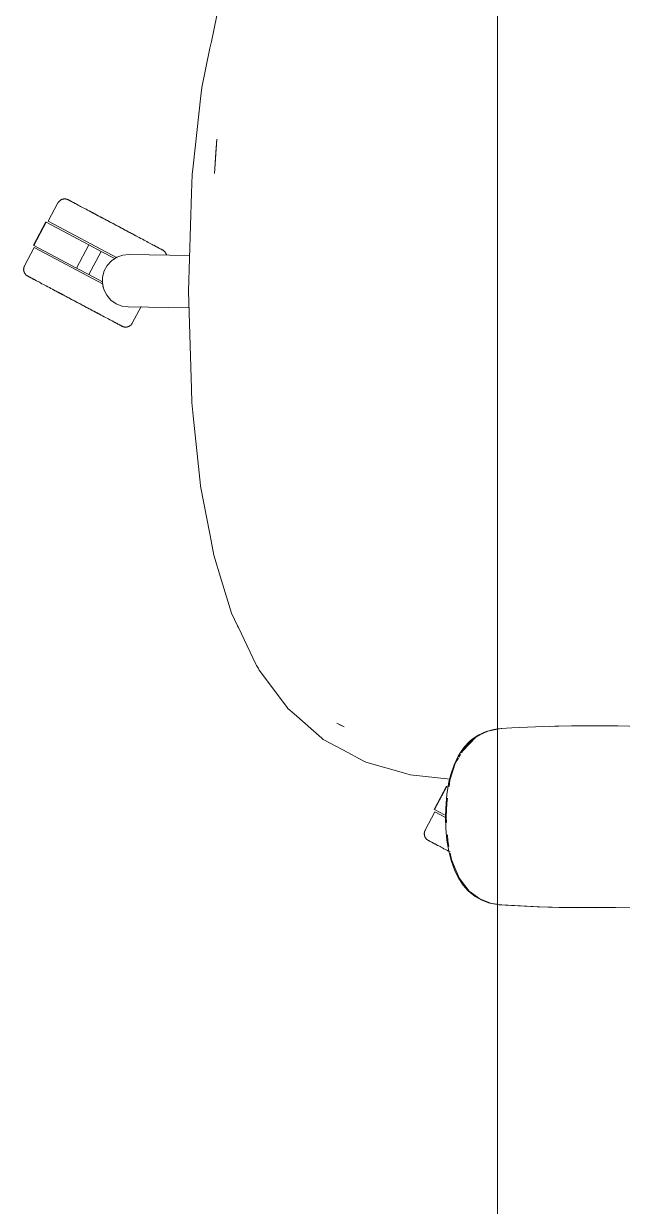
# Model space of a CAD drawing. Header units: millimetres. Extents: x 155927 to 295199, y -4084 to 97293.
# Drawn here: x 204501 to 204819, y 9940 to 10570 of the extents above; entities that cross this region are included whole.
import ezdxf

# ---------------------------------------------------------------- set-up
doc = ezdxf.new("R2010")
doc.units = ezdxf.units.MM
doc.header["$MEASUREMENT"] = 0
doc.layers.add('G-IMPT', color=8, linetype='CONTINUOUS', lineweight=9)
doc.layers.add('I-FURN', color=8, linetype='CONTINUOUS', lineweight=9)

msp = doc.modelspace()

# ---------------------------------------------------------------- linework, layer by layer
at = {"layer": 'G-IMPT'}
for p, q in [((204600.53, 10560.12), (204603.4, 10573.94)), ((204599.77, 10556.44), (204600.53, 10560.12)), ((204599.77, 10556.44), (204595.42, 10535.49)), ((204595.42, 10535.49), (204594.93, 10531.08)), ((204590.8, 10493.63), (204594.93, 10531.08)), ((204602.2, 10489.79), (204603.45, 10508.07)), ((204603.45, 10508.07), (204602.84, 10501.13)), ((204602.2, 10489.79), (204602.84, 10501.13)), ((204590, 10479.32), (204590.32, 10489.26)), ((204590.8, 10493.63), (204590.32, 10489.26)), ((204590, 10479.32), (204588.29, 10427.14)), ((204588.29, 10427.14), (204589.91, 10374.97)), ((204589.91, 10374.97), (204590.13, 10367.71)), ((204590.87, 10360.65), (204590.13, 10367.71)), ((204594.69, 10323.65), (204590.87, 10360.65)), ((204594.69, 10323.65), (204594.78, 10323.19)), ((204599.64, 10297.81), (204594.78, 10323.19)), ((204599.64, 10297.81), (204600.35, 10294.15)), ((204601.81, 10286.55), (204600.35, 10294.15)), ((204606, 10272.94), (204601.81, 10286.55)), ((204611.32, 10255.67), (204606, 10272.94)), ((204611.32, 10255.67), (204614.51, 10248.9)), ((204614.94, 10247.98), (204614.51, 10248.9)), ((204624.21, 10228.34), (204614.94, 10247.98)), ((204624.21, 10228.34), (204624.63, 10227.63)), ((204625.57, 10226.06), (204624.63, 10227.63)), ((204626.03, 10225.29), (204625.57, 10226.06)), ((204626.03, 10225.29), (204640.6, 10205.79)), ((204640.6, 10205.79), (204641.33, 10204.82)), ((204644.59, 10201.95), (204641.33, 10204.82)), ((204644.59, 10201.95), (204659.37, 10188.93)), ((204667.34, 10196.96), (204671.23, 10195)), ((204667.34, 10196.96), (204669.64, 10195.78)), ((204669.64, 10195.78), (204671.23, 10195)), ((204742.62, 10190.62), (204746.95, 10192.6)), ((204743.53, 10190.7), (204747.79, 10192.8)), ((204750.9, 10193.67), (204746.95, 10192.6)), ((204747.79, 10192.8), (204752.83, 10193.74)), ((204752.83, 10193.91), (204750.9, 10193.67)), ((204752.83, 10193.74), (204755.13, 10194.17)), ((204754.91, 10194.17), (204752.83, 10193.91)), ((204760.57, 10194.45), (204754.91, 10194.17)), ((204760.57, 10194.45), (204773.13, 10195.07)), ((204776.68, 10195.19), (204773.13, 10195.07)), ((204792.35, 10195.57), (204776.68, 10195.19)), ((204780.72, 10195.28), (204783.4, 10195.39)), ((204785.62, 10195.39), (204783.4, 10195.39)), ((204792.35, 10195.57), (204796.86, 10195.62)), ((204796.86, 10195.62), (204811.57, 10195.61)), ((204817.04, 10195.54), (204811.57, 10195.61)), ((204817.04, 10195.54), (204829.35, 10195.25)), ((204659.37, 10188.93), (204660.04, 10188.35)), ((204670.47, 10182.76), (204660.04, 10188.35)), ((204734.39, 10182.2), (204741.29, 10189.59)), ((204738.08, 10187.28), (204735.21, 10184.23)), ((204735.58, 10184.29), (204741.29, 10189.59)), ((204735.8, 10183.82), (204738.88, 10187.36)), ((204738.08, 10187.28), (204739.4, 10188.41)), ((204741.29, 10189.59), (204738.88, 10187.36)), ((204742.62, 10190.62), (204739.4, 10188.41)), ((204743.53, 10190.7), (204741.29, 10189.59)), ((204681.71, 10176.75), (204670.47, 10182.76)), ((204729.76, 10174.77), (204731.96, 10179.4)), ((204731.96, 10179.4), (204732.77, 10180.78)), ((204732.37, 10178.91), (204733.23, 10180.35)), ((204735.21, 10184.23), (204732.77, 10180.78)), ((204733.7, 10181.13), (204735.58, 10184.29)), ((204734.39, 10182.2), (204735.67, 10183.67)), ((204682.82, 10176.16), (204681.71, 10176.75)), ((204704.17, 10170.15), (204682.82, 10176.16)), ((204727.59, 10166.59), (204730.62, 10175.99)), ((204728.02, 10169.68), (204729.76, 10174.77)), ((204730.62, 10175.99), (204732.09, 10178.44)), ((204704.17, 10170.15), (204706.43, 10169.51)), ((204727.71, 10167.1), (204706.43, 10169.51)), ((204728.02, 10169.68), (204727.04, 10165.75)), ((204727.13, 10163.3), (204727.59, 10166.59)), ((204727.04, 10165.75), (204725.92, 10158.99)), ((204725.35, 10151.68), (204725.92, 10158.99)), ((204725.86, 10154.33), (204725.63, 10147.17)), ((204725.86, 10154.33), (204726.26, 10157.12)), ((204725.35, 10151.68), (204725.26, 10147.17)), ((204725.26, 10147.17), (204725.44, 10140.83)), ((204725.82, 10144.06), (204725.63, 10147.17)), ((204726, 10134.68), (204725.44, 10140.83)), ((204726, 10134.68), (204727, 10128.75)), ((204726.42, 10134.34), (204726.22, 10137.55)), ((204727.03, 10131.36), (204726.42, 10134.34)), ((204728.43, 10123.27), (204727, 10128.75)), ((204728.46, 10124.38), (204727.75, 10127.85)), ((204728.43, 10123.27), (204730.02, 10118.93)), ((204728.46, 10124.38), (204730.79, 10118.76)), ((204732, 10114.86), (204730.02, 10118.93)), ((204732.63, 10114.36), (204730.79, 10118.76)), ((204732, 10114.86), (204734.66, 10110.81)), ((204737.84, 10107.58), (204732.63, 10114.36)), ((204734.66, 10110.81), (204737.32, 10107.77)), ((204741.06, 10104.7), (204737.32, 10107.77)), ((204743.47, 10103.41), (204737.84, 10107.58)), ((204744.5, 10102.74), (204741.06, 10104.7)), ((204749.66, 10101), (204743.47, 10103.41)), ((204744.5, 10102.74), (204748.14, 10101.35)), ((204749.49, 10100.98), (204748.14, 10101.35)), ((204749.49, 10100.98), (204751.88, 10100.53)), ((204749.66, 10101), (204752.83, 10100.52)), ((204753.53, 10100.28), (204751.88, 10100.53)), ((204774.1, 10099.23), (204753.53, 10100.28)), ((204775.31, 10099.19), (204753.53, 10100.28)), ((204753.53, 10100.28), (204755.13, 10100.17)), ((204775.31, 10099.19), (204755.13, 10100.17)), ((204795.5, 10098.73), (204774.1, 10099.23)), ((204785.66, 10098.89), (204774.1, 10099.23)), ((204774.1, 10099.23), (204775.31, 10099.19)), ((204795.5, 10098.73), (204775.31, 10099.19)), ((204815.68, 10098.77), (204785.66, 10098.89)), ((204795.5, 10098.73), (204785.66, 10098.89)), ((204785.66, 10098.89), (204804.89, 10098.69)), ((204793.46, 10098.75), (204791.55, 10098.82)), ((204795.5, 10098.77), (204793.46, 10098.75)), ((204815.68, 10098.77), (204795.5, 10098.73)), ((204815.68, 10098.77), (204804.89, 10098.69)), ((204815.68, 10098.77), (204824.1, 10098.94))]:
    msp.add_line(p, q, dxfattribs=at)
at = {"layer": 'I-FURN'}
for p, q in [((204752.83, 9382.71), (204752.83, 10982.71)), ((204752.83, 10982.71), (204752.83, 9382.71)), ((204519.29, 10474.73), (204519.39, 10474.86)), ((204519.39, 10474.86), (204519.5, 10474.97)), ((204519.5, 10474.97), (204519.62, 10475.09)), ((204519.62, 10475.09), (204519.74, 10475.2)), ((204519.74, 10475.2), (204519.86, 10475.3)), ((204519.86, 10475.3), (204519.99, 10475.4)), ((204519.99, 10475.4), (204520.12, 10475.49)), ((204520.12, 10475.49), (204520.25, 10475.58)), ((204520.25, 10475.58), (204520.39, 10475.67)), ((204520.39, 10475.67), (204520.53, 10475.74)), ((204520.53, 10475.74), (204520.68, 10475.81)), ((204520.68, 10475.81), (204520.82, 10475.88)), ((204520.82, 10475.88), (204520.97, 10475.94)), ((204520.97, 10475.94), (204521.12, 10475.99)), ((204521.12, 10475.99), (204521.28, 10476.04)), ((204521.28, 10476.04), (204521.43, 10476.08)), ((204521.43, 10476.08), (204521.59, 10476.12)), ((204521.59, 10476.12), (204521.75, 10476.15)), ((204521.75, 10476.15), (204521.91, 10476.17)), ((204521.91, 10476.17), (204522.07, 10476.19)), ((204522.07, 10476.19), (204522.23, 10476.2)), ((204522.23, 10476.2), (204522.39, 10476.2)), ((204522.39, 10476.2), (204522.55, 10476.2)), ((204522.55, 10476.2), (204522.71, 10476.19)), ((204522.71, 10476.19), (204522.87, 10476.17)), ((204522.87, 10476.17), (204523.03, 10476.15)), ((204523.03, 10476.15), (204523.19, 10476.12)), ((204523.19, 10476.12), (204523.35, 10476.09)), ((204523.35, 10476.09), (204523.51, 10476.05)), ((204523.51, 10476.05), (204523.66, 10476)), ((204523.66, 10476), (204523.81, 10475.95)), ((204523.81, 10475.95), (204523.96, 10475.89)), ((204523.96, 10475.89), (204524.11, 10475.82)), ((204524.11, 10475.82), (204524.25, 10475.75)), ((204524.25, 10475.75), (204524.29, 10475.73)), ((204524.29, 10475.73), (204524.31, 10475.72)), ((204524.3, 10475.73), (204524.29, 10475.73)), ((204524.34, 10475.7), (204524.3, 10475.73)), ((204524.31, 10475.72), (204524.37, 10475.69)), ((204524.42, 10475.66), (204524.34, 10475.7)), ((204524.37, 10475.69), (204524.47, 10475.63)), ((204524.54, 10475.6), (204524.42, 10475.66)), ((204524.47, 10475.63), (204524.61, 10475.56)), ((204524.71, 10475.51), (204524.54, 10475.6)), ((204524.61, 10475.56), (204524.79, 10475.46)), ((204524.91, 10475.4), (204524.71, 10475.51)), ((204524.79, 10475.46), (204525.01, 10475.35)), ((204525.15, 10475.28), (204524.91, 10475.4)), ((204525.01, 10475.35), (204525.27, 10475.21)), ((204525.43, 10475.13), (204525.15, 10475.28)), ((204525.27, 10475.21), (204525.57, 10475.05)), ((204525.74, 10474.96), (204525.43, 10475.13)), ((204525.57, 10475.05), (204525.9, 10474.87)), ((204526.1, 10474.77), (204525.74, 10474.96)), ((204525.9, 10474.87), (204526.28, 10474.68)), ((204518.84, 10474.06), (204513.69, 10464.38)), ((204518.84, 10474.06), (204518.92, 10474.2)), ((204518.92, 10474.2), (204519, 10474.34)), ((204519, 10474.34), (204519.09, 10474.48)), ((204519.09, 10474.48), (204519.19, 10474.61)), ((204519.19, 10474.61), (204519.29, 10474.73)), ((204526.49, 10474.56), (204526.1, 10474.77)), ((204526.28, 10474.68), (204526.69, 10474.46)), ((204526.92, 10474.33), (204526.49, 10474.56)), ((204526.69, 10474.46), (204527.13, 10474.22)), ((204527.39, 10474.08), (204526.92, 10474.33)), ((204527.13, 10474.22), (204527.61, 10473.96)), ((204527.89, 10473.82), (204527.39, 10474.08)), ((204527.61, 10473.96), (204528.13, 10473.69)), ((204528.43, 10473.53), (204527.89, 10473.82)), ((204528.13, 10473.69), (204528.68, 10473.4)), ((204528.99, 10473.23), (204528.43, 10473.53)), ((204528.68, 10473.4), (204529.27, 10473.09)), ((204529.6, 10472.91), (204528.99, 10473.23)), ((204530.23, 10472.57), (204529.6, 10472.91)), ((204530.89, 10472.22), (204530.23, 10472.57)), ((204531.59, 10471.85), (204530.89, 10472.22)), ((204532.31, 10471.47), (204531.59, 10471.85)), ((204533.06, 10471.07), (204532.31, 10471.47)), ((204533.84, 10470.66), (204533.06, 10471.07)), ((204534.64, 10470.23), (204533.84, 10470.66)), ((204535.46, 10469.79), (204534.64, 10470.23)), ((204535.01, 10470.03), (204535.85, 10469.59)), ((204536.31, 10469.34), (204535.46, 10469.79)), ((204535.85, 10469.59), (204536.7, 10469.13)), ((204537.18, 10468.88), (204536.31, 10469.34)), ((204536.7, 10469.13), (204537.58, 10468.66)), ((204538.06, 10468.41), (204537.18, 10468.88)), ((204537.58, 10468.66), (204538.48, 10468.19)), ((204512.4, 10463.93), (204505.83, 10451.57)), ((204506, 10451.48), (204512.57, 10463.84)), ((204512.57, 10463.84), (204535.28, 10451.77)), ((204550.44, 10444.84), (204513.69, 10464.38)), ((204538.97, 10467.93), (204538.06, 10468.41)), ((204538.48, 10468.19), (204539.39, 10467.7)), ((204539.89, 10467.44), (204538.97, 10467.93)), ((204539.39, 10467.7), (204540.32, 10467.21)), ((204540.83, 10466.94), (204539.89, 10467.44)), ((204540.32, 10467.21), (204541.27, 10466.71)), ((204541.78, 10466.43), (204540.83, 10466.94)), ((204541.27, 10466.71), (204542.22, 10466.2)), ((204542.74, 10465.92), (204541.78, 10466.43)), ((204542.22, 10466.2), (204543.19, 10465.68)), ((204543.72, 10465.4), (204542.74, 10465.92)), ((204543.19, 10465.68), (204544.17, 10465.16)), ((204544.7, 10464.88), (204543.72, 10465.4)), ((204544.17, 10465.16), (204545.16, 10464.64)), ((204545.69, 10464.35), (204544.7, 10464.88)), ((204545.16, 10464.64), (204546.15, 10464.11)), ((204546.69, 10463.82), (204545.69, 10464.35)), ((204546.15, 10464.11), (204547.15, 10463.58)), ((204547.69, 10463.29), (204546.69, 10463.82)), ((204547.15, 10463.58), (204548.15, 10463.04)), ((204548.7, 10462.75), (204547.69, 10463.29)), ((204548.15, 10463.04), (204549.16, 10462.51)), ((204549.7, 10462.22), (204548.7, 10462.75)), ((204549.16, 10462.51), (204550.16, 10461.97)), ((204550.71, 10461.69), (204549.7, 10462.22)), ((204550.16, 10461.97), (204551.17, 10461.44)), ((204551.71, 10461.15), (204550.71, 10461.69)), ((204551.17, 10461.44), (204552.17, 10460.91)), ((204552.71, 10460.62), (204551.71, 10461.15)), ((204552.17, 10460.91), (204553.17, 10460.38)), ((204553.7, 10460.09), (204552.71, 10460.62)), ((204553.17, 10460.38), (204554.16, 10459.85)), ((204554.69, 10459.57), (204553.7, 10460.09)), ((204554.16, 10459.85), (204555.14, 10459.33)), ((204555.67, 10459.05), (204554.69, 10459.57)), ((204555.14, 10459.33), (204556.12, 10458.81)), ((204556.64, 10458.53), (204555.67, 10459.05)), ((204556.12, 10458.81), (204557.08, 10458.3)), ((204557.59, 10458.02), (204556.64, 10458.53)), ((204557.08, 10458.3), (204558.03, 10457.79)), ((204558.54, 10457.52), (204557.59, 10458.02)), ((204558.03, 10457.79), (204558.97, 10457.29)), ((204559.47, 10457.03), (204558.54, 10457.52)), ((204558.97, 10457.29), (204559.89, 10456.8)), ((204560.38, 10456.54), (204559.47, 10457.03)), ((204559.89, 10456.8), (204560.8, 10456.32)), ((204561.28, 10456.06), (204560.38, 10456.54)), ((204562.15, 10455.6), (204561.28, 10456.06)), ((204506.18, 10450.25), (204501.03, 10440.57)), ((204528.7, 10439.41), (204506, 10451.48)), ((204542.9, 10430.73), (204506.18, 10450.25)), ((204528.7, 10439.41), (204535.28, 10451.77)), ((204535.28, 10451.77), (204541.92, 10448.24)), ((204563.01, 10455.14), (204562.15, 10455.6)), ((204563.85, 10454.7), (204563.01, 10455.14)), ((204564.66, 10454.27), (204563.85, 10454.7)), ((204565.45, 10453.85), (204564.66, 10454.27)), ((204566.21, 10453.44), (204565.45, 10453.85)), ((204566.94, 10453.05), (204566.21, 10453.44)), ((204567.65, 10452.68), (204566.94, 10453.05)), ((204568.33, 10452.32), (204567.65, 10452.68)), ((204568.98, 10451.97), (204568.33, 10452.32)), ((204569.59, 10451.64), (204568.98, 10451.97)), ((204570.18, 10451.33), (204569.59, 10451.64)), ((204569.86, 10451.5), (204570.43, 10451.2)), ((204570.73, 10451.04), (204570.18, 10451.33)), ((204570.43, 10451.2), (204570.97, 10450.91)), ((204571.24, 10450.77), (204570.73, 10451.04)), ((204570.97, 10450.91), (204571.47, 10450.65)), ((204571.73, 10450.51), (204571.24, 10450.77)), ((204571.47, 10450.65), (204571.94, 10450.4)), ((204572.17, 10450.27), (204571.73, 10450.51)), ((204571.94, 10450.4), (204572.37, 10450.17)), ((204572.58, 10450.05), (204572.17, 10450.27)), ((204572.37, 10450.17), (204572.76, 10449.96)), ((204572.96, 10449.86), (204572.58, 10450.05)), ((204572.76, 10449.96), (204573.11, 10449.77)), ((204573.29, 10449.68), (204572.96, 10449.86)), ((204573.11, 10449.77), (204573.43, 10449.6)), ((204573.59, 10449.52), (204573.29, 10449.68)), ((204573.43, 10449.6), (204573.71, 10449.45)), ((204535.35, 10435.88), (204541.92, 10448.24)), ((204541.92, 10448.24), (204549.06, 10444.44)), ((204545.1, 10440.81), (204547.38, 10443.3)), ((204547.38, 10443.3), (204550.19, 10445.17)), ((204550.19, 10445.17), (204553.37, 10446.31)), ((204553.37, 10446.31), (204556.72, 10446.66)), ((204556.72, 10446.66), (204588.91, 10446.09)), ((204573.85, 10449.38), (204573.59, 10449.52)), ((204573.71, 10449.45), (204573.95, 10449.33)), ((204574.07, 10449.27), (204573.85, 10449.38)), ((204573.95, 10449.33), (204574.15, 10449.22)), ((204574.25, 10449.17), (204574.07, 10449.27)), ((204574.15, 10449.22), (204574.32, 10449.13)), ((204574.39, 10449.1), (204574.25, 10449.17)), ((204574.32, 10449.13), (204574.44, 10449.07)), ((204574.49, 10449.04), (204574.39, 10449.1)), ((204574.44, 10449.07), (204574.52, 10449.02)), ((204574.55, 10449.01), (204574.49, 10449.04)), ((204574.52, 10449.02), (204574.56, 10449)), ((204574.57, 10449), (204574.55, 10449.01)), ((204574.56, 10449), (204574.57, 10449)), ((204574.57, 10449), (204574.71, 10448.92)), ((204574.71, 10448.92), (204574.85, 10448.84)), ((204574.85, 10448.84), (204574.98, 10448.75)), ((204574.98, 10448.75), (204575.11, 10448.65)), ((204575.11, 10448.65), (204575.24, 10448.55)), ((204575.24, 10448.55), (204575.36, 10448.45)), ((204575.36, 10448.45), (204575.48, 10448.34)), ((204575.48, 10448.34), (204575.59, 10448.22)), ((204575.59, 10448.22), (204575.7, 10448.1)), ((204575.7, 10448.1), (204575.8, 10447.98)), ((204575.8, 10447.98), (204575.9, 10447.85)), ((204575.9, 10447.85), (204576, 10447.72)), ((204576, 10447.72), (204576.08, 10447.59)), ((204576.08, 10447.59), (204576.17, 10447.45)), ((204576.17, 10447.45), (204576.25, 10447.31)), ((204576.25, 10447.31), (204576.32, 10447.16)), ((204576.32, 10447.16), (204576.38, 10447.02)), ((204576.38, 10447.02), (204576.44, 10446.87)), ((204576.44, 10446.87), (204576.5, 10446.72)), ((204576.5, 10446.72), (204576.55, 10446.56)), ((204576.55, 10446.56), (204576.59, 10446.41)), ((204576.59, 10446.41), (204576.62, 10446.25)), ((204500.56, 10438.83), (204500.57, 10438.99)), ((204500.56, 10438.66), (204500.56, 10438.83)), ((204500.56, 10438.5), (204500.56, 10438.66)), ((204500.57, 10438.34), (204500.56, 10438.5)), ((204500.57, 10438.99), (204500.59, 10439.15)), ((204500.59, 10438.18), (204500.57, 10438.34)), ((204500.59, 10439.15), (204500.61, 10439.31)), ((204500.61, 10438.02), (204500.59, 10438.18)), ((204500.61, 10439.31), (204500.64, 10439.47)), ((204500.64, 10437.86), (204500.61, 10438.02)), ((204500.64, 10439.47), (204500.67, 10439.62)), ((204500.68, 10437.71), (204500.64, 10437.86)), ((204500.67, 10439.62), (204500.71, 10439.78)), ((204500.72, 10437.55), (204500.68, 10437.71)), ((204500.71, 10439.78), (204500.76, 10439.93)), ((204500.77, 10437.4), (204500.72, 10437.55)), ((204500.76, 10439.93), (204500.81, 10440.09)), ((204500.82, 10437.25), (204500.77, 10437.4)), ((204500.81, 10440.09), (204500.87, 10440.23)), ((204500.88, 10437.1), (204500.82, 10437.25)), ((204500.87, 10440.23), (204500.94, 10440.38)), ((204500.95, 10436.95), (204500.88, 10437.1)), ((204500.94, 10440.38), (204501.01, 10440.53)), ((204501.01, 10440.53), (204501.03, 10440.57)), ((204535.35, 10435.88), (204528.7, 10439.41)), ((204542.62, 10434.59), (204543.48, 10437.85)), ((204543.48, 10437.85), (204545.1, 10440.81)), ((204501.02, 10436.8), (204500.95, 10436.95)), ((204501.1, 10436.66), (204501.02, 10436.8)), ((204501.18, 10436.53), (204501.1, 10436.66)), ((204501.27, 10436.39), (204501.18, 10436.53)), ((204501.36, 10436.26), (204501.27, 10436.39)), ((204501.46, 10436.13), (204501.36, 10436.26)), ((204501.56, 10436.01), (204501.46, 10436.13)), ((204501.67, 10435.89), (204501.56, 10436.01)), ((204501.79, 10435.78), (204501.67, 10435.89)), ((204501.9, 10435.67), (204501.79, 10435.78)), ((204502.03, 10435.56), (204501.9, 10435.67)), ((204502.15, 10435.46), (204502.03, 10435.56)), ((204502.28, 10435.37), (204502.15, 10435.46)), ((204502.42, 10435.28), (204502.28, 10435.37)), ((204502.56, 10435.19), (204502.42, 10435.28)), ((204502.7, 10435.11), (204502.56, 10435.19)), ((204502.74, 10435.09), (204502.7, 10435.11)), ((204502.7, 10435.11), (204502.7, 10435.11)), ((204502.7, 10435.11), (204502.72, 10435.1)), ((204502.72, 10435.1), (204502.78, 10435.07)), ((204502.83, 10435.05), (204502.74, 10435.09)), ((204502.78, 10435.07), (204502.88, 10435.02)), ((204502.95, 10434.98), (204502.83, 10435.05)), ((204502.88, 10435.02), (204503.02, 10434.94)), ((204503.11, 10434.89), (204502.95, 10434.98)), ((204503.02, 10434.94), (204503.2, 10434.85)), ((204503.31, 10434.79), (204503.11, 10434.89)), ((204503.2, 10434.85), (204503.42, 10434.73)), ((204503.55, 10434.66), (204503.31, 10434.79)), ((204503.42, 10434.73), (204503.68, 10434.59)), ((204503.83, 10434.51), (204503.55, 10434.66)), ((204503.68, 10434.59), (204503.97, 10434.44)), ((204504.15, 10434.34), (204503.83, 10434.51)), ((204503.97, 10434.44), (204504.31, 10434.26)), ((204504.5, 10434.15), (204504.15, 10434.34)), ((204504.31, 10434.26), (204504.68, 10434.06)), ((204504.9, 10433.94), (204504.5, 10434.15)), ((204504.68, 10434.06), (204505.09, 10433.84)), ((204505.33, 10433.72), (204504.9, 10433.94)), ((204505.09, 10433.84), (204505.54, 10433.6)), ((204505.79, 10433.47), (204505.33, 10433.72)), ((204505.54, 10433.6), (204506.02, 10433.35)), ((204506.29, 10433.2), (204505.79, 10433.47)), ((204506.02, 10433.35), (204506.54, 10433.07)), ((204506.83, 10432.92), (204506.29, 10433.2)), ((204506.54, 10433.07), (204507.09, 10432.78)), ((204507.4, 10432.61), (204506.83, 10432.92)), ((204507.09, 10432.78), (204507.67, 10432.47)), ((204507.67, 10432.47), (204508.29, 10432.14)), ((204508.29, 10432.14), (204508.94, 10431.8)), ((204508.94, 10431.8), (204509.61, 10431.44)), ((204509.61, 10431.44), (204510.32, 10431.06)), ((204510.32, 10431.06), (204511.06, 10430.67)), ((204542.49, 10432.08), (204535.35, 10435.88)), ((204542.56, 10431.22), (204542.62, 10434.59)), ((204543.31, 10427.93), (204542.56, 10431.22)), ((204511.06, 10430.67), (204511.82, 10430.27)), ((204511.82, 10430.27), (204512.61, 10429.85)), ((204512.61, 10429.85), (204513.42, 10429.41)), ((204513.42, 10429.41), (204514.25, 10428.97)), ((204514.25, 10428.97), (204515.11, 10428.52)), ((204515.11, 10428.52), (204515.99, 10428.05)), ((204515.99, 10428.05), (204516.88, 10427.57)), ((204517.37, 10427.31), (204516.47, 10427.79)), ((204516.88, 10427.57), (204517.8, 10427.09)), ((204518.3, 10426.82), (204517.37, 10427.31)), ((204517.8, 10427.09), (204518.73, 10426.59)), ((204519.23, 10426.32), (204518.3, 10426.82)), ((204518.73, 10426.59), (204519.67, 10426.09)), ((204520.18, 10425.82), (204519.23, 10426.32)), ((204519.67, 10426.09), (204520.63, 10425.58)), ((204521.15, 10425.3), (204520.18, 10425.82)), ((204520.63, 10425.58), (204521.6, 10425.07)), ((204522.12, 10424.79), (204521.15, 10425.3)), ((204521.6, 10425.07), (204522.57, 10424.55)), ((204523.11, 10424.26), (204522.12, 10424.79)), ((204522.57, 10424.55), (204523.56, 10424.02)), ((204544.82, 10424.92), (204543.31, 10427.93)), ((204547.02, 10422.35), (204544.82, 10424.92)), ((204524.1, 10423.74), (204523.11, 10424.26)), ((204523.56, 10424.02), (204524.56, 10423.49)), ((204525.09, 10423.21), (204524.1, 10423.74)), ((204524.56, 10423.49), (204525.55, 10422.96)), ((204526.1, 10422.67), (204525.09, 10423.21)), ((204525.55, 10422.96), (204526.56, 10422.43)), ((204527.1, 10422.14), (204526.1, 10422.67)), ((204526.56, 10422.43), (204527.56, 10421.89)), ((204528.11, 10421.6), (204527.1, 10422.14)), ((204527.56, 10421.89), (204528.57, 10421.36)), ((204529.11, 10421.07), (204528.11, 10421.6)), ((204528.57, 10421.36), (204529.57, 10420.82)), ((204530.11, 10420.54), (204529.11, 10421.07)), ((204529.57, 10420.82), (204530.57, 10420.29)), ((204531.11, 10420.01), (204530.11, 10420.54)), ((204530.57, 10420.29), (204531.57, 10419.76)), ((204532.11, 10419.48), (204531.11, 10420.01)), ((204531.57, 10419.76), (204532.56, 10419.24)), ((204533.09, 10418.95), (204532.11, 10419.48)), ((204532.56, 10419.24), (204533.55, 10418.71)), ((204534.07, 10418.43), (204533.09, 10418.95)), ((204533.55, 10418.71), (204534.52, 10418.19)), ((204535.04, 10417.92), (204534.07, 10418.43)), ((204534.52, 10418.19), (204535.48, 10417.68)), ((204549.76, 10420.39), (204547.02, 10422.35)), ((204552.89, 10419.14), (204549.76, 10420.39)), ((204556.23, 10418.67), (204552.89, 10419.14)), ((204588.57, 10418.11), (204556.23, 10418.67)), ((204558.42, 10410.05), (204563.12, 10418.89)), ((204536, 10417.41), (204535.04, 10417.92)), ((204535.48, 10417.68), (204536.43, 10417.18)), ((204536.94, 10416.91), (204536, 10417.41)), ((204536.43, 10417.18), (204537.37, 10416.68)), ((204537.87, 10416.41), (204536.94, 10416.91)), ((204537.37, 10416.68), (204538.29, 10416.19)), ((204538.79, 10415.93), (204537.87, 10416.41)), ((204538.29, 10416.19), (204539.2, 10415.71)), ((204539.68, 10415.45), (204538.79, 10415.93)), ((204539.2, 10415.71), (204540.09, 10415.23)), ((204540.56, 10414.98), (204539.68, 10415.45)), ((204540.09, 10415.23), (204540.96, 10414.77)), ((204541.42, 10414.53), (204540.56, 10414.98)), ((204540.96, 10414.77), (204541.8, 10414.32)), ((204542.25, 10414.08), (204541.42, 10414.53)), ((204541.8, 10414.32), (204542.63, 10413.88)), ((204542.63, 10413.88), (204543.43, 10413.46)), ((204543.43, 10413.46), (204544.2, 10413.04)), ((204544.2, 10413.04), (204544.95, 10412.65)), ((204544.95, 10412.65), (204545.68, 10412.26)), ((204545.68, 10412.26), (204546.37, 10411.89)), ((204546.37, 10411.89), (204547.03, 10411.54)), ((204547.03, 10411.54), (204547.67, 10411.2)), ((204547.67, 10411.2), (204548.27, 10410.88)), ((204548.58, 10410.72), (204548, 10411.03)), ((204548.27, 10410.88), (204548.84, 10410.58)), ((204549.13, 10410.42), (204548.58, 10410.72)), ((204548.84, 10410.58), (204549.37, 10410.3)), ((204549.65, 10410.15), (204549.13, 10410.42)), ((204549.37, 10410.3), (204549.87, 10410.03)), ((204550.13, 10409.89), (204549.65, 10410.15)), ((204549.87, 10410.03), (204550.34, 10409.78)), ((204550.58, 10409.66), (204550.13, 10409.89)), ((204550.34, 10409.78), (204550.77, 10409.55)), ((204550.99, 10409.44), (204550.58, 10409.66)), ((204550.77, 10409.55), (204551.16, 10409.34)), ((204551.36, 10409.24), (204550.99, 10409.44)), ((204551.16, 10409.34), (204551.52, 10409.16)), ((204551.7, 10409.06), (204551.36, 10409.24)), ((204551.52, 10409.16), (204551.84, 10408.99)), ((204551.99, 10408.9), (204551.7, 10409.06)), ((204551.84, 10408.99), (204552.12, 10408.84)), ((204552.25, 10408.77), (204551.99, 10408.9)), ((204552.12, 10408.84), (204552.36, 10408.71)), ((204552.47, 10408.65), (204552.25, 10408.77)), ((204552.36, 10408.71), (204552.56, 10408.6)), ((204552.65, 10408.55), (204552.47, 10408.65)), ((204552.56, 10408.6), (204552.72, 10408.52)), ((204552.79, 10408.48), (204552.65, 10408.55)), ((204552.72, 10408.52), (204552.84, 10408.45)), ((204552.89, 10408.43), (204552.79, 10408.48)), ((204552.84, 10408.45), (204552.92, 10408.41)), ((204552.95, 10408.39), (204552.89, 10408.43)), ((204552.92, 10408.41), (204552.97, 10408.39)), ((204552.97, 10408.38), (204552.95, 10408.39)), ((204552.97, 10408.39), (204552.97, 10408.38)), ((204553.01, 10408.36), (204552.97, 10408.38)), ((204553.15, 10408.29), (204553.01, 10408.36)), ((204553.3, 10408.23), (204553.15, 10408.29)), ((204553.45, 10408.17), (204553.3, 10408.23)), ((204553.6, 10408.11), (204553.45, 10408.17)), ((204553.76, 10408.07), (204553.6, 10408.11)), ((204553.91, 10408.03), (204553.76, 10408.07)), ((204554.07, 10407.99), (204553.91, 10408.03)), ((204554.23, 10407.96), (204554.07, 10407.99)), ((204554.39, 10407.94), (204554.23, 10407.96)), ((204554.55, 10407.92), (204554.39, 10407.94)), ((204554.71, 10407.91), (204554.55, 10407.92)), ((204554.87, 10407.91), (204554.71, 10407.91)), ((204555.03, 10407.92), (204554.87, 10407.91)), ((204555.19, 10407.93), (204555.03, 10407.92)), ((204555.35, 10407.94), (204555.19, 10407.93)), ((204555.51, 10407.96), (204555.35, 10407.94)), ((204555.67, 10407.99), (204555.51, 10407.96)), ((204555.83, 10408.03), (204555.67, 10407.99)), ((204555.99, 10408.07), (204555.83, 10408.03)), ((204556.14, 10408.12), (204555.99, 10408.07)), ((204556.29, 10408.17), (204556.14, 10408.12)), ((204556.44, 10408.23), (204556.29, 10408.17)), ((204556.59, 10408.3), (204556.44, 10408.23)), ((204556.73, 10408.37), (204556.59, 10408.3)), ((204556.87, 10408.45), (204556.73, 10408.37)), ((204557.01, 10408.53), (204556.87, 10408.45)), ((204557.15, 10408.62), (204557.01, 10408.53)), ((204557.28, 10408.71), (204557.15, 10408.62)), ((204557.4, 10408.81), (204557.28, 10408.71)), ((204557.53, 10408.92), (204557.4, 10408.81)), ((204557.65, 10409.03), (204557.53, 10408.92)), ((204557.76, 10409.14), (204557.65, 10409.03)), ((204557.87, 10409.26), (204557.76, 10409.14)), ((204557.97, 10409.38), (204557.87, 10409.26)), ((204558.07, 10409.51), (204557.97, 10409.38)), ((204558.17, 10409.64), (204558.07, 10409.51)), ((204558.26, 10409.77), (204558.17, 10409.64)), ((204558.34, 10409.91), (204558.26, 10409.77)), ((204558.42, 10410.05), (204558.34, 10409.91)), ((204725.76, 10163.39), (204719.18, 10151.03)), ((204719.35, 10150.94), (204725.93, 10163.3)), ((204725.93, 10163.3), (204726.02, 10163.25)), ((204719.54, 10149.71), (204714.39, 10140.02)), ((204724.65, 10148.12), (204719.35, 10150.94)), ((204725.17, 10146.71), (204719.54, 10149.71)), ((204713.92, 10138.28), (204713.93, 10138.44)), ((204713.92, 10138.12), (204713.92, 10138.28)), ((204713.92, 10137.96), (204713.92, 10138.12)), ((204713.93, 10137.8), (204713.92, 10137.96)), ((204713.93, 10138.44), (204713.95, 10138.6)), ((204713.95, 10137.64), (204713.93, 10137.8)), ((204713.95, 10138.6), (204713.97, 10138.76)), ((204713.97, 10137.48), (204713.95, 10137.64)), ((204713.97, 10138.76), (204714, 10138.92)), ((204714, 10137.32), (204713.97, 10137.48)), ((204714, 10138.92), (204714.03, 10139.08)), ((204714.03, 10137.16), (204714, 10137.32)), ((204714.03, 10139.08), (204714.07, 10139.23)), ((204714.08, 10137.01), (204714.03, 10137.16)), ((204714.07, 10139.23), (204714.12, 10139.39)), ((204714.12, 10136.85), (204714.08, 10137.01)), ((204714.12, 10139.39), (204714.17, 10139.54)), ((204714.18, 10136.7), (204714.12, 10136.85)), ((204714.17, 10139.54), (204714.23, 10139.69)), ((204714.24, 10136.55), (204714.18, 10136.7)), ((204714.23, 10139.69), (204714.3, 10139.84)), ((204714.3, 10136.4), (204714.24, 10136.55)), ((204714.3, 10139.84), (204714.37, 10139.98)), ((204714.38, 10136.26), (204714.3, 10136.4)), ((204714.37, 10139.98), (204714.39, 10140.02)), ((204714.45, 10136.12), (204714.38, 10136.26)), ((204714.54, 10135.98), (204714.45, 10136.12)), ((204714.63, 10135.85), (204714.54, 10135.98)), ((204714.72, 10135.71), (204714.63, 10135.85)), ((204714.82, 10135.59), (204714.72, 10135.71)), ((204714.92, 10135.46), (204714.82, 10135.59)), ((204715.03, 10135.35), (204714.92, 10135.46)), ((204715.15, 10135.23), (204715.03, 10135.35)), ((204715.26, 10135.12), (204715.15, 10135.23)), ((204715.39, 10135.02), (204715.26, 10135.12)), ((204715.51, 10134.92), (204715.39, 10135.02)), ((204715.64, 10134.82), (204715.51, 10134.92)), ((204715.78, 10134.73), (204715.64, 10134.82)), ((204715.91, 10134.65), (204715.78, 10134.73)), ((204716.06, 10134.57), (204715.91, 10134.65)), ((204716.1, 10134.54), (204716.06, 10134.57)), ((204716.06, 10134.57), (204716.06, 10134.57)), ((204716.06, 10134.57), (204716.08, 10134.56)), ((204716.08, 10134.56), (204716.14, 10134.53)), ((204716.19, 10134.5), (204716.1, 10134.54)), ((204716.14, 10134.53), (204716.24, 10134.47)), ((204716.31, 10134.44), (204716.19, 10134.5)), ((204716.24, 10134.47), (204716.38, 10134.4)), ((204716.47, 10134.35), (204716.31, 10134.44)), ((204716.38, 10134.4), (204716.56, 10134.3)), ((204716.67, 10134.24), (204716.47, 10134.35)), ((204716.56, 10134.3), (204716.78, 10134.19)), ((204716.91, 10134.11), (204716.67, 10134.24)), ((204716.78, 10134.19), (204717.03, 10134.05)), ((204717.19, 10133.97), (204716.91, 10134.11)), ((204717.03, 10134.05), (204717.33, 10133.89)), ((204717.51, 10133.8), (204717.19, 10133.97)), ((204717.33, 10133.89), (204717.67, 10133.71)), ((204717.86, 10133.61), (204717.51, 10133.8)), ((204717.67, 10133.71), (204718.04, 10133.51)), ((204718.26, 10133.4), (204717.86, 10133.61)), ((204718.04, 10133.51), (204718.45, 10133.3)), ((204718.69, 10133.17), (204718.26, 10133.4)), ((204718.45, 10133.3), (204718.9, 10133.06)), ((204719.15, 10132.92), (204718.69, 10133.17)), ((204718.9, 10133.06), (204719.38, 10132.8)), ((204719.65, 10132.66), (204719.15, 10132.92)), ((204719.38, 10132.8), (204719.9, 10132.53)), ((204720.19, 10132.37), (204719.65, 10132.66)), ((204719.9, 10132.53), (204720.45, 10132.23)), ((204720.76, 10132.07), (204720.19, 10132.37)), ((204720.45, 10132.23), (204721.03, 10131.92)), ((204721.03, 10131.92), (204721.65, 10131.6)), ((204721.65, 10131.6), (204722.29, 10131.25)), ((204722.29, 10131.25), (204722.97, 10130.89)), ((204722.97, 10130.89), (204723.68, 10130.52)), ((204723.68, 10130.52), (204724.41, 10130.12)), ((204724.41, 10130.12), (204725.18, 10129.72)), ((204725.18, 10129.72), (204725.96, 10129.3)), ((204725.96, 10129.3), (204726.78, 10128.87)), ((204726.78, 10128.87), (204727.61, 10128.43))]:
    msp.add_line(p, q, dxfattribs=at)
msp.add_arc((204556.29, 10432.67), 13.81, 192.34734, 197.33603, dxfattribs=at)
msp.add_open_spline([(204542.97, 10429.02), (204542.85, 10429.45), (204542.78, 10429.88), (204542.72, 10430.32)], degree=3, dxfattribs=at)

doc.saveas('drawing.dxf')
